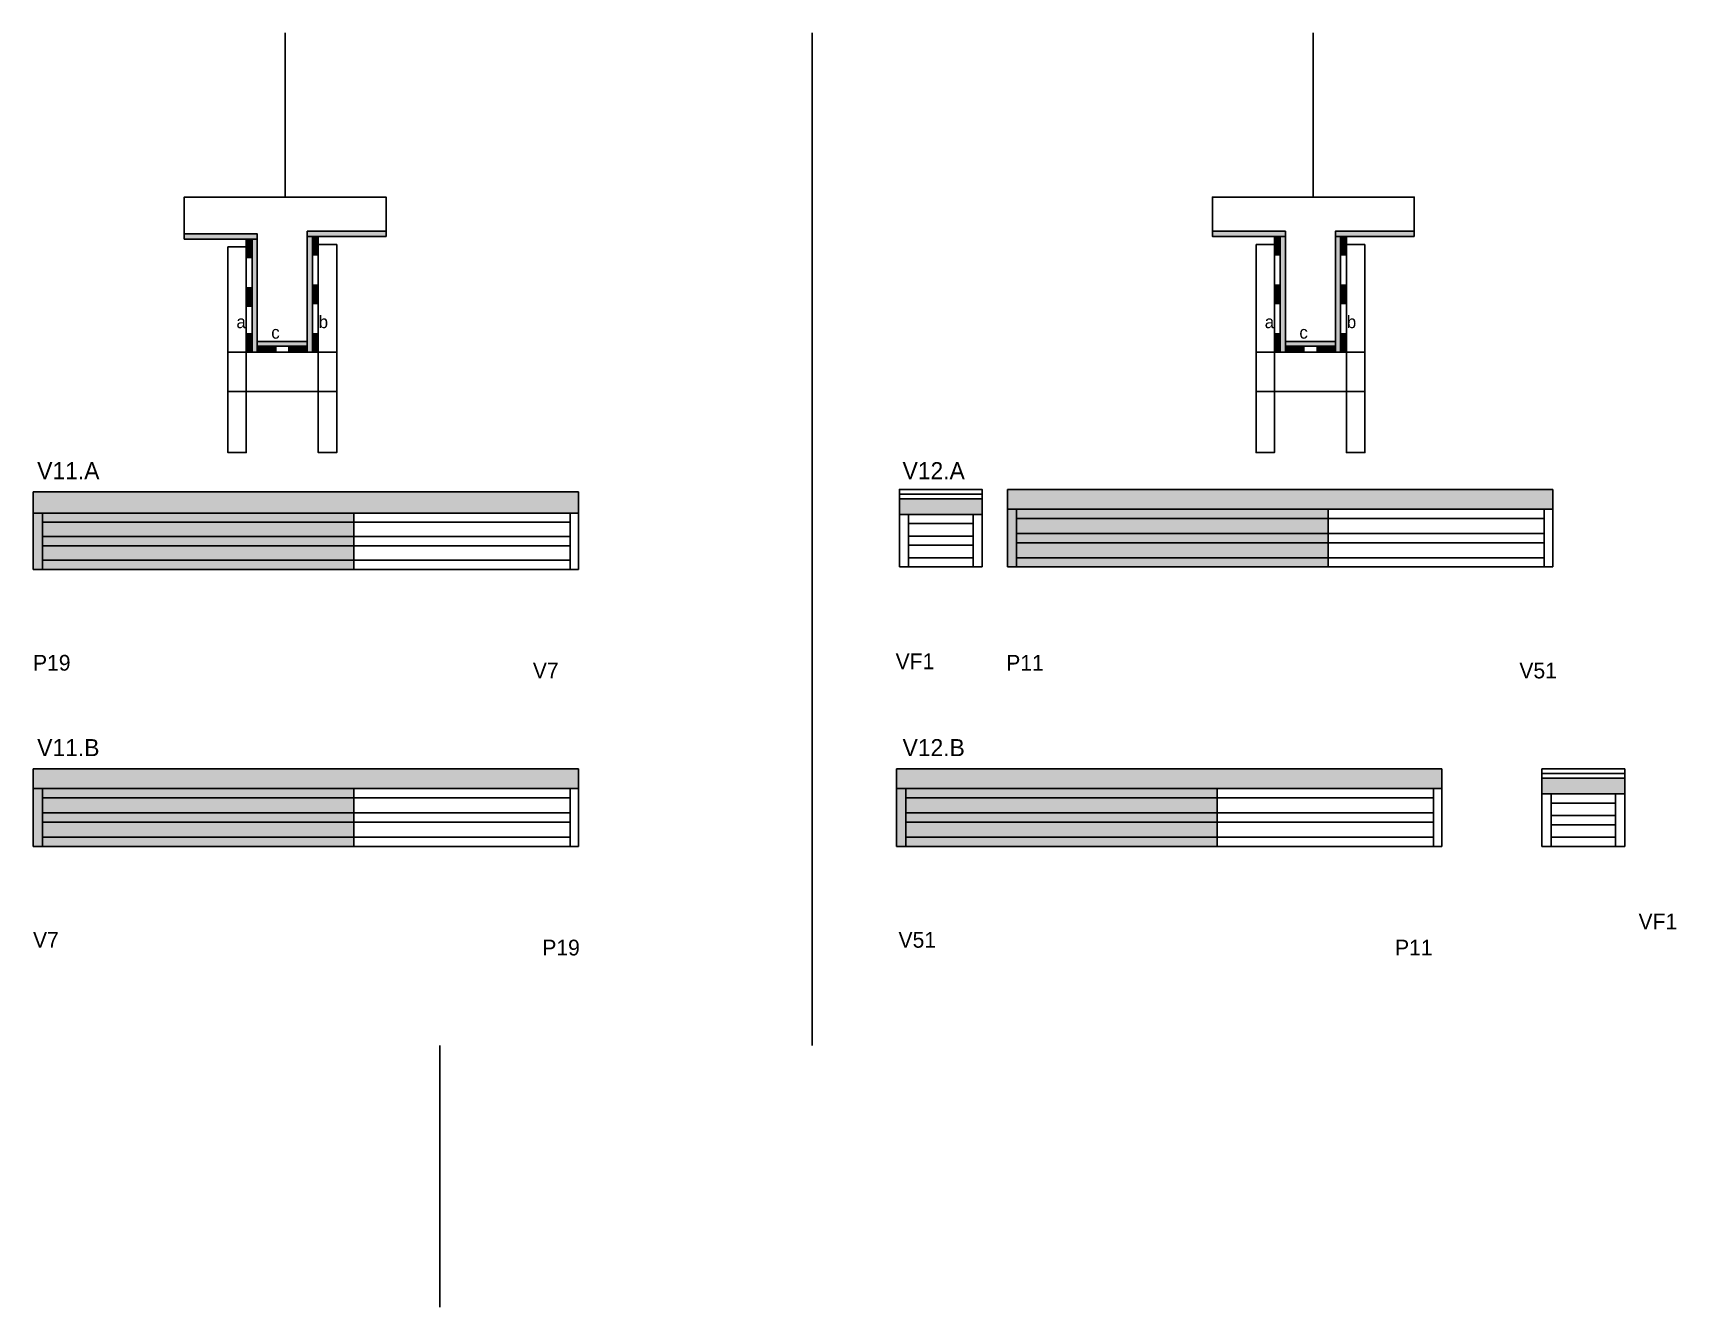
# Model space of a CAD drawing. Header units: metres. Extents: x 3008 to 4258, y 2665 to 3635.
import ezdxf

# ---------------------------------------------------------------- set-up
doc = ezdxf.new("R2010")
doc.units = ezdxf.units.M
for name, color, linetype in [('5', 7, 'Continuous'), ('CONCRETO', 7, 'Continuous'), ('COTA', 7, 'Continuous'), ('detalhes', 7, 'Continuous'), ('Hachura', 7, 'Continuous'), ('Madeira', 7, 'Continuous'), ('Painéis', 7, 'Continuous'), ('REAPROVEITAMENTO', 7, 'Continuous'), ('SARR_2.2x7', 7, 'Continuous'), ('SARR_3.5x7', 7, 'Continuous'), ('Texto Seção', 7, 'Continuous')]:
    doc.layers.add(name, color=color, linetype=linetype)

msp = doc.modelspace()

# ---------------------------------------------------------------- hatches: boundary and pattern name
at = {"layer": 'COTA'}
h = msp.add_hatch(color=7, dxfattribs=at)
h.dxf.hatch_style = 1
h.paths.add_polyline_path([(3423, 3285.3), (3007.8, 3285.3), (3007.8, 3285.3), (3008, 3269.3), (3008, 3269.3), (3423, 3269.3), (3423, 3269.3), (3423, 3285.3)])
h = msp.add_hatch(color=7, dxfattribs=at)
h.dxf.hatch_style = 1
h.paths.add_polyline_path([(3667.3, 3268.2), (3667.3, 3280.2), (3667.3, 3280.2), (3730.2, 3280.2), (3730.2, 3280.2), (3730.2, 3268.2), (3730.2, 3268.2), (3667.3, 3268.2)])
h = msp.add_hatch(color=7, dxfattribs=at)
h.dxf.hatch_style = 1
h.paths.add_polyline_path([(4164.4, 3287.2), (3749.3, 3287.2), (3749.3, 3287.2), (3749.6, 3272.2), (3749.6, 3272.2), (4164.7, 3272.2), (4164.7, 3272.2), (4164.4, 3287.2)])
h = msp.add_hatch(color=7, dxfattribs=at)
h.dxf.hatch_style = 1
h.paths.add_polyline_path([(3422.9, 3074.5), (3007.8, 3074.5), (3007.8, 3074.5), (3008, 3059.5), (3008, 3059.5), (3423.2, 3059.5), (3423.2, 3059.5), (3422.9, 3074.5)])
h = msp.add_hatch(color=7, dxfattribs=at)
h.dxf.hatch_style = 1
h.paths.add_polyline_path([(4080, 3074.5), (3664.9, 3074.5), (3664.9, 3074.5), (3665.1, 3059.5), (3665.1, 3059.5), (4080.2, 3059.5), (4080.2, 3059.5), (4080, 3074.5)])
h = msp.add_hatch(color=7, dxfattribs=at)
h.dxf.hatch_style = 1
h.paths.add_polyline_path([(4219.3, 3055.5), (4219.3, 3067.5), (4219.3, 3067.5), (4156.3, 3067.5), (4156.3, 3067.5), (4156.3, 3055.5), (4156.3, 3055.5), (4219.3, 3055.5)])
at = {"layer": 'Hachura'}
h = msp.add_hatch(color=7, dxfattribs=at)
h.dxf.hatch_style = 1
h.paths.add_polyline_path([(3178.6, 3477.8), (3178.6, 3481.8), (3178.6, 3481.8), (3123, 3481.8), (3123, 3481.8), (3123, 3477.8), (3123, 3477.8), (3178.6, 3477.8)])
h = msp.add_hatch(color=7, dxfattribs=at)
h.dxf.hatch_style = 1
h.paths.add_polyline_path([(3170.2, 3463.8), (3174.6, 3463.8), (3174.6, 3463.8), (3174.6, 3477.8), (3174.6, 3477.8), (3170.2, 3477.8), (3170.2, 3477.8), (3170.2, 3463.8)])
h = msp.add_hatch(color=7, dxfattribs=at)
h.dxf.hatch_style = 1
h.paths.add_polyline_path([(3174.6, 3479.8), (3178.6, 3479.8), (3178.6, 3479.8), (3178.6, 3391.8), (3178.6, 3391.8), (3174.6, 3391.8), (3174.6, 3391.8), (3174.6, 3479.8)])
h = msp.add_hatch(color=7, dxfattribs=at)
h.dxf.hatch_style = 1
h.paths.add_polyline_path([(3276.6, 3479.8), (3276.6, 3483.8), (3276.6, 3483.8), (3216.6, 3483.8), (3216.6, 3483.8), (3216.6, 3479.8), (3216.6, 3479.8), (3276.6, 3479.8)])
h = msp.add_hatch(color=7, dxfattribs=at)
h.dxf.hatch_style = 1
h.paths.add_polyline_path([(3220.6, 3481.8), (3216.6, 3481.8), (3216.6, 3481.8), (3216.6, 3391.8), (3216.6, 3391.8), (3220.6, 3391.8), (3220.6, 3391.8), (3220.6, 3481.8)])
h = msp.add_hatch(color=7, dxfattribs=at)
h.dxf.hatch_style = 1
h.paths.add_polyline_path([(3225, 3465.8), (3220.6, 3465.8), (3220.6, 3465.8), (3220.6, 3479.8), (3220.6, 3479.8), (3225, 3479.8), (3225, 3479.8), (3225, 3465.8)])
h = msp.add_hatch(color=7, dxfattribs=at)
h.dxf.hatch_style = 1
h.paths.add_polyline_path([(3961.1, 3479.8), (3961.1, 3483.8), (3961.1, 3483.8), (3905.5, 3483.8), (3905.5, 3483.8), (3905.5, 3479.8), (3905.5, 3479.8), (3961.1, 3479.8)])
h = msp.add_hatch(color=7, dxfattribs=at)
h.dxf.hatch_style = 1
h.paths.add_polyline_path([(3952.7, 3465.8), (3957.1, 3465.8), (3957.1, 3465.8), (3957.1, 3479.8), (3957.1, 3479.8), (3952.7, 3479.8), (3952.7, 3479.8), (3952.7, 3465.8)])
h = msp.add_hatch(color=7, dxfattribs=at)
h.dxf.hatch_style = 1
h.paths.add_polyline_path([(3957.1, 3479.8), (3961.1, 3479.8), (3961.1, 3479.8), (3961.1, 3391.8), (3961.1, 3391.8), (3957.1, 3391.8), (3957.1, 3391.8), (3957.1, 3479.8)])
h = msp.add_hatch(color=7, dxfattribs=at)
h.dxf.hatch_style = 1
h.paths.add_polyline_path([(4059.1, 3479.8), (4059.1, 3483.8), (4059.1, 3483.8), (3999.1, 3483.8), (3999.1, 3483.8), (3999.1, 3479.8), (3999.1, 3479.8), (4059.1, 3479.8)])
h = msp.add_hatch(color=7, dxfattribs=at)
h.dxf.hatch_style = 1
h.paths.add_polyline_path([(4003.1, 3481.8), (3999.1, 3481.8), (3999.1, 3481.8), (3999.1, 3391.8), (3999.1, 3391.8), (4003.1, 3391.8), (4003.1, 3391.8), (4003.1, 3481.8)])
h = msp.add_hatch(color=7, dxfattribs=at)
h.dxf.hatch_style = 1
h.paths.add_polyline_path([(4007.5, 3465.8), (4003.1, 3465.8), (4003.1, 3465.8), (4003.1, 3479.8), (4003.1, 3479.8), (4007.5, 3479.8), (4007.5, 3479.8), (4007.5, 3465.8)])
h = msp.add_hatch(color=7, dxfattribs=at)
h.dxf.hatch_style = 1
h.paths.add_polyline_path([(3170.2, 3426.8), (3174.6, 3426.8), (3174.6, 3426.8), (3174.6, 3440.8), (3174.6, 3440.8), (3170.2, 3440.8), (3170.2, 3440.8), (3170.2, 3426.8)])
h = msp.add_hatch(color=7, dxfattribs=at)
h.dxf.hatch_style = 1
h.paths.add_polyline_path([(3225, 3428.8), (3220.6, 3428.8), (3220.6, 3428.8), (3220.6, 3442.8), (3220.6, 3442.8), (3225, 3442.8), (3225, 3442.8), (3225, 3428.8)])
h = msp.add_hatch(color=7, dxfattribs=at)
h.dxf.hatch_style = 1
h.paths.add_polyline_path([(3952.7, 3428.8), (3957.1, 3428.8), (3957.1, 3428.8), (3957.1, 3442.8), (3957.1, 3442.8), (3952.7, 3442.8), (3952.7, 3442.8), (3952.7, 3428.8)])
h = msp.add_hatch(color=7, dxfattribs=at)
h.dxf.hatch_style = 1
h.paths.add_polyline_path([(4007.5, 3428.8), (4003.1, 3428.8), (4003.1, 3428.8), (4003.1, 3442.8), (4003.1, 3442.8), (4007.5, 3442.8), (4007.5, 3442.8), (4007.5, 3428.8)])
h = msp.add_hatch(color=7, dxfattribs=at)
h.dxf.hatch_style = 1
h.paths.add_polyline_path([(3170.2, 3391.8), (3174.6, 3391.8), (3174.6, 3391.8), (3174.6, 3405.8), (3174.6, 3405.8), (3170.2, 3405.8), (3170.2, 3405.8), (3170.2, 3391.8)])
h = msp.add_hatch(color=7, dxfattribs=at)
h.dxf.hatch_style = 1
h.paths.add_polyline_path([(3225, 3391.8), (3220.6, 3391.8), (3220.6, 3391.8), (3220.6, 3405.8), (3220.6, 3405.8), (3225, 3405.8), (3225, 3405.8), (3225, 3391.8)])
h = msp.add_hatch(color=7, dxfattribs=at)
h.dxf.hatch_style = 1
h.paths.add_polyline_path([(3952.7, 3391.8), (3957.1, 3391.8), (3957.1, 3391.8), (3957.1, 3405.8), (3957.1, 3405.8), (3952.7, 3405.8), (3952.7, 3405.8), (3952.7, 3391.8)])
h = msp.add_hatch(color=7, dxfattribs=at)
h.dxf.hatch_style = 1
h.paths.add_polyline_path([(4007.5, 3391.8), (4003.1, 3391.8), (4003.1, 3391.8), (4003.1, 3405.8), (4003.1, 3405.8), (4007.5, 3405.8), (4007.5, 3405.8), (4007.5, 3391.8)])
h = msp.add_hatch(color=7, dxfattribs=at)
h.dxf.hatch_style = 1
h.paths.add_polyline_path([(3216.6, 3396.2), (3216.6, 3399.8), (3216.6, 3399.8), (3178.6, 3399.8), (3178.6, 3399.8), (3178.6, 3396.2), (3178.6, 3396.2), (3216.6, 3396.2)])
h = msp.add_hatch(color=7, dxfattribs=at)
h.dxf.hatch_style = 1
h.paths.add_polyline_path([(3178.6, 3391.8), (3178.6, 3396.2), (3178.6, 3396.2), (3192.6, 3396.2), (3192.6, 3396.2), (3192.6, 3391.8), (3192.6, 3391.8), (3178.6, 3391.8)])
h = msp.add_hatch(color=7, dxfattribs=at)
h.dxf.hatch_style = 1
h.paths.add_polyline_path([(3216.6, 3391.8), (3216.6, 3396.2), (3216.6, 3396.2), (3202.6, 3396.2), (3202.6, 3396.2), (3202.6, 3391.8), (3202.6, 3391.8), (3216.6, 3391.8)])
h = msp.add_hatch(color=7, dxfattribs=at)
h.dxf.hatch_style = 1
h.paths.add_polyline_path([(3999.1, 3396.2), (3999.1, 3399.8), (3999.1, 3399.8), (3961.1, 3399.8), (3961.1, 3399.8), (3961.1, 3396.2), (3961.1, 3396.2), (3999.1, 3396.2)])
h = msp.add_hatch(color=7, dxfattribs=at)
h.dxf.hatch_style = 1
h.paths.add_polyline_path([(3961.1, 3391.8), (3961.1, 3396.2), (3961.1, 3396.2), (3975.1, 3396.2), (3975.1, 3396.2), (3975.1, 3391.8), (3975.1, 3391.8), (3961.1, 3391.8)])
h = msp.add_hatch(color=7, dxfattribs=at)
h.dxf.hatch_style = 1
h.paths.add_polyline_path([(3999.1, 3391.8), (3999.1, 3396.2), (3999.1, 3396.2), (3985.1, 3396.2), (3985.1, 3396.2), (3985.1, 3391.8), (3985.1, 3391.8), (3999.1, 3391.8)])
at = {"layer": 'REAPROVEITAMENTO'}
h = msp.add_hatch(color=7, dxfattribs=at)
h.dxf.hatch_style = 1
h.paths.add_polyline_path([(3252, 3226.3), (3252, 3269.3), (3252, 3269.3), (3008, 3269.3), (3008, 3269.3), (3008, 3226.3), (3008, 3226.3), (3252, 3226.3)])
h = msp.add_hatch(color=7, dxfattribs=at)
h.dxf.hatch_style = 1
h.paths.add_polyline_path([(3993.6, 3228.2), (3993.6, 3272.2), (3993.6, 3272.2), (3749.6, 3272.2), (3749.6, 3272.2), (3749.6, 3228.2), (3749.6, 3228.2), (3993.6, 3228.2)])
h = msp.add_hatch(color=7, dxfattribs=at)
h.dxf.hatch_style = 1
h.paths.add_polyline_path([(3252, 3015.5), (3252, 3059.5), (3252, 3059.5), (3008, 3059.5), (3008, 3059.5), (3008, 3015.5), (3008, 3015.5), (3252, 3015.5)])
h = msp.add_hatch(color=7, dxfattribs=at)
h.dxf.hatch_style = 1
h.paths.add_polyline_path([(3909.1, 3015.5), (3909.1, 3059.5), (3909.1, 3059.5), (3665.1, 3059.5), (3665.1, 3059.5), (3665.1, 3015.5), (3665.1, 3015.5), (3909.1, 3015.5)])

# ---------------------------------------------------------------- linework, layer by layer
at = {"color": 7, "lineweight": 25}
msp.add_line((3317.4, 2664.8), (3317.4, 2864), dxfattribs=at)
at = {"layer": 'CONCRETO', "color": 7, "lineweight": 25}
for points in [[(3123, 3481.8), (3123, 3509.8), (3276.6, 3509.8), (3276.6, 3483.8), (3216.6, 3483.8), (3216.6, 3399.8), (3178.6, 3399.8), (3178.6, 3481.8)], [(3905.5, 3483.8), (3905.5, 3509.8), (4059.1, 3509.8), (4059.1, 3483.8), (3999.1, 3483.8), (3999.1, 3399.8), (3961.1, 3399.8), (3961.1, 3483.8)]]:
    msp.add_lwpolyline(points, close=True, dxfattribs=at)
at = {"layer": 'COTA', "color": 7, "lineweight": 25}
for p, q in [((3601, 3634.8), (3601, 2864)), ((3008, 3269.3), (3008, 3285.3)), ((3423, 3285.3), (3008, 3285.3)), ((3423, 3285.3), (3423, 3269.3)), ((3667.3, 3280.2), (3667.3, 3268.2)), ((3730.2, 3268.2), (3730.2, 3280.2)), ((3749.6, 3272.2), (3749.6, 3287.2)), ((4164.6, 3287.2), (3749.6, 3287.2)), ((4164.6, 3287.2), (4164.6, 3272.2)), ((3008, 3059.5), (3008, 3074.5)), ((3423, 3074.5), (3008, 3074.5)), ((3423, 3074.5), (3423, 3059.5)), ((3665.1, 3059.5), (3665.1, 3074.5)), ((4080.1, 3074.5), (3665.1, 3074.5)), ((4080.1, 3074.5), (4080.1, 3059.5)), ((4156.3, 3055.5), (4156.3, 3067.5)), ((4219.3, 3067.5), (4219.3, 3055.5))]:
    msp.add_line(p, q, dxfattribs=at)
at = {"layer": 'Defpoints', "color": 7, "lineweight": 25}
for p, q in [((3199.8, 3509.8), (3199.8, 3634.8)), ((3982.3, 3509.8), (3982.3, 3634.8))]:
    msp.add_line(p, q, dxfattribs=at)
at = {"layer": 'Madeira', "color": 7, "lineweight": 25}
for points in [[(3170.2, 3463.8), (3174.6, 3463.8), (3174.6, 3477.8), (3170.2, 3477.8)], [(3225, 3465.8), (3220.6, 3465.8), (3220.6, 3479.8), (3225, 3479.8)], [(3952.7, 3465.8), (3957.1, 3465.8), (3957.1, 3479.8), (3952.7, 3479.8)], [(4007.5, 3465.8), (4003.1, 3465.8), (4003.1, 3479.8), (4007.5, 3479.8)], [(3170.2, 3426.8), (3174.6, 3426.8), (3174.6, 3440.8), (3170.2, 3440.8)], [(3225, 3428.8), (3220.6, 3428.8), (3220.6, 3442.8), (3225, 3442.8)], [(3952.7, 3428.8), (3957.1, 3428.8), (3957.1, 3442.8), (3952.7, 3442.8)], [(4007.5, 3428.8), (4003.1, 3428.8), (4003.1, 3442.8), (4007.5, 3442.8)], [(3170.2, 3391.8), (3174.6, 3391.8), (3174.6, 3405.8), (3170.2, 3405.8)], [(3225, 3391.8), (3220.6, 3391.8), (3220.6, 3405.8), (3225, 3405.8)], [(3952.7, 3391.8), (3957.1, 3391.8), (3957.1, 3405.8), (3952.7, 3405.8)], [(4007.5, 3391.8), (4003.1, 3391.8), (4003.1, 3405.8), (4007.5, 3405.8)], [(3178.6, 3391.8), (3178.6, 3396.2), (3192.6, 3396.2), (3192.6, 3391.8)], [(3216.6, 3391.8), (3216.6, 3396.2), (3202.6, 3396.2), (3202.6, 3391.8)], [(3961.1, 3391.8), (3961.1, 3396.2), (3975.1, 3396.2), (3975.1, 3391.8)], [(3999.1, 3391.8), (3999.1, 3396.2), (3985.1, 3396.2), (3985.1, 3391.8)]]:
    msp.add_lwpolyline(points, close=True, dxfattribs=at)
at = {"layer": 'Painéis', "color": 7, "lineweight": 25}
for p, q in [((3008, 3269.3), (3423, 3269.3)), ((3008, 3226.3), (3008, 3269.3)), ((3252, 3226.3), (3252, 3269.3)), ((3423, 3226.3), (3423, 3269.3)), ((3730.2, 3268.2), (3667.3, 3268.2)), ((3667.3, 3228.2), (3667.3, 3268.2)), ((3730.2, 3228.2), (3730.2, 3268.2)), ((3749.6, 3272.2), (4164.6, 3272.2)), ((3749.6, 3228.2), (3749.6, 3272.2)), ((3993.6, 3228.2), (3993.6, 3272.2)), ((4164.6, 3228.2), (4164.6, 3272.2)), ((3730.2, 3228.2), (3667.3, 3228.2)), ((3749.6, 3228.2), (4164.6, 3228.2)), ((3008, 3226.3), (3423, 3226.3)), ((3008, 3059.5), (3423, 3059.5)), ((3008, 3015.5), (3008, 3059.5)), ((3252, 3015.5), (3252, 3059.5)), ((3423, 3015.5), (3423, 3059.5)), ((3665.1, 3059.5), (4080.1, 3059.5)), ((3665.1, 3015.5), (3665.1, 3059.5)), ((3909.1, 3015.5), (3909.1, 3059.5)), ((4080.1, 3015.5), (4080.1, 3059.5)), ((4156.3, 3055.5), (4219.3, 3055.5)), ((4156.3, 3015.5), (4156.3, 3055.5)), ((4219.3, 3015.5), (4219.3, 3055.5)), ((3008, 3015.5), (3423, 3015.5)), ((3665.1, 3015.5), (4080.1, 3015.5)), ((4156.3, 3015.5), (4219.3, 3015.5))]:
    msp.add_line(p, q, dxfattribs=at)
for points in [[(3178.6, 3477.8), (3178.6, 3481.8), (3123, 3481.8), (3123, 3477.8)], [(3174.6, 3477.8), (3178.6, 3477.8), (3178.6, 3391.8), (3174.6, 3391.8)], [(3276.6, 3479.8), (3276.6, 3483.8), (3216.6, 3483.8), (3216.6, 3479.8)], [(3220.6, 3479.8), (3216.6, 3479.8), (3216.6, 3391.8), (3220.6, 3391.8)], [(3961.1, 3479.8), (3961.1, 3483.8), (3905.5, 3483.8), (3905.5, 3479.8)], [(3957.1, 3479.8), (3961.1, 3479.8), (3961.1, 3391.8), (3957.1, 3391.8)], [(4059.1, 3479.8), (4059.1, 3483.8), (3999.1, 3483.8), (3999.1, 3479.8)], [(4003.1, 3479.8), (3999.1, 3479.8), (3999.1, 3391.8), (4003.1, 3391.8)], [(3216.6, 3396.2), (3216.6, 3399.8), (3178.6, 3399.8), (3178.6, 3396.2)], [(3999.1, 3396.2), (3999.1, 3399.8), (3961.1, 3399.8), (3961.1, 3396.2)], [(3730.2, 3280.2), (3667.3, 3280.2), (3667.3, 3287.2), (3730.2, 3287.2)], [(4156.3, 3067.5), (4219.3, 3067.5), (4219.3, 3074.5), (4156.3, 3074.5)]]:
    msp.add_lwpolyline(points, close=True, dxfattribs=at)
at = {"layer": 'SARR_2.2x7', "color": 7, "lineweight": 25}
for p, q in [((3730.2, 3283.7), (3667.3, 3283.7)), ((3015, 3226.3), (3015, 3269.3)), ((3416.6, 3226.3), (3416.6, 3269.3)), ((3674.2, 3228.2), (3674.2, 3268.2)), ((3723.3, 3228.2), (3723.3, 3268.2)), ((3756.5, 3228.2), (3756.5, 3272.2)), ((3756.5, 3265.2), (3993.6, 3265.2)), ((3993.6, 3265.2), (4158.1, 3265.2)), ((4158.1, 3228.2), (4158.1, 3272.2)), ((3015, 3262.3), (3252, 3262.3)), ((3252, 3262.3), (3416.6, 3262.3)), ((3723.3, 3261.2), (3674.2, 3261.2)), ((3674.2, 3251.7), (3723.3, 3251.7)), ((3756.5, 3253.7), (3993.6, 3253.7)), ((3993.6, 3253.7), (4158.1, 3253.7)), ((3015, 3251.3), (3252, 3251.3)), ((3015, 3244.3), (3252, 3244.3)), ((3252, 3251.3), (3416.6, 3251.3)), ((3252, 3244.3), (3416.6, 3244.3)), ((3674.2, 3244.7), (3723.3, 3244.7)), ((3756.5, 3246.7), (3993.6, 3246.7)), ((3993.6, 3246.7), (4158.1, 3246.7)), ((3015, 3233.3), (3252, 3233.3)), ((3252, 3233.3), (3416.6, 3233.3)), ((3723.3, 3235.2), (3674.2, 3235.2)), ((3756.5, 3235.2), (3993.6, 3235.2)), ((3993.6, 3235.2), (4158.1, 3235.2)), ((4156.3, 3071), (4219.3, 3071)), ((3015, 3015.5), (3015, 3059.5)), ((3015, 3052.5), (3252, 3052.5)), ((3252, 3052.5), (3416.6, 3052.5)), ((3416.6, 3015.5), (3416.6, 3059.5)), ((3672.1, 3015.5), (3672.1, 3059.5)), ((3672.1, 3052.5), (3909.1, 3052.5)), ((3909.1, 3052.5), (4073.7, 3052.5)), ((4073.7, 3015.5), (4073.7, 3059.5)), ((4163.3, 3015.5), (4163.3, 3055.5)), ((4212.3, 3015.5), (4212.3, 3055.5)), ((3015, 3041), (3252, 3041)), ((3252, 3041), (3416.6, 3041)), ((3672.1, 3041), (3909.1, 3041)), ((3909.1, 3041), (4073.7, 3041)), ((4212.3, 3048.5), (4163.3, 3048.5)), ((3015, 3034), (3252, 3034)), ((3252, 3034), (3416.6, 3034)), ((3672.1, 3034), (3909.1, 3034)), ((3909.1, 3034), (4073.7, 3034)), ((4163.3, 3039), (4212.3, 3039)), ((4163.3, 3032), (4212.3, 3032)), ((3015, 3022.5), (3252, 3022.5)), ((3252, 3022.5), (3416.6, 3022.5)), ((3672.1, 3022.5), (3909.1, 3022.5)), ((3909.1, 3022.5), (4073.7, 3022.5)), ((4212.3, 3022.5), (4163.3, 3022.5))]:
    msp.add_line(p, q, dxfattribs=at)
at = {"layer": 'SARR_3.5x7', "color": 7, "lineweight": 25}
for points in [[(3156.2, 3471.8), (3170.2, 3471.8), (3170.2, 3315.3), (3156.2, 3315.3)], [(3239, 3473.8), (3225, 3473.8), (3225, 3315.3), (3239, 3315.3)], [(3938.7, 3473.8), (3952.7, 3473.8), (3952.7, 3315.3), (3938.7, 3315.3)], [(4021.5, 3473.8), (4007.5, 3473.8), (4007.5, 3315.3), (4021.5, 3315.3)], [(3156.2, 3391.8), (3239, 3391.8), (3239, 3361.7), (3156.2, 3361.7)], [(3938.7, 3391.8), (4021.5, 3391.8), (4021.5, 3361.7), (3938.7, 3361.7)]]:
    msp.add_lwpolyline(points, close=True, dxfattribs=at)

# ---------------------------------------------------------------- texts
at = {"layer": '5', "color": 7, "lineweight": 25}
for s, p in [('P19', (3007.9, 3149.3)), ('V7', (3388.3, 3143.4)), ('VF1', (3664.4, 3150.4)), ('P11', (3748.6, 3149.3)), ('V51', (4139.1, 3143.4)), ('VF1', (4229.8, 2952.4)), ('V7', (3007.9, 2938.4)), ('P19', (3395.5, 2932.5)), ('V51', (3666.6, 2938.4)), ('P11', (4044.5, 2932.5))]:
    msp.add_text(s, height=12, dxfattribs=at).set_placement(p)
at = {"layer": 'detalhes', "color": 7, "lineweight": 25}
for s, p in [('a', (3162.7, 3410)), ('b', (3225.3, 3410)), ('a', (3945.3, 3410)), ('b', (4007.8, 3410)), ('c', (3189.2, 3402)), ('c', (3971.7, 3402))]:
    msp.add_text(s, height=9.6, dxfattribs=at).set_placement(p)
at = {"layer": 'Texto Seção', "color": 7, "lineweight": 25}
for s, p in [('V11.A', (3011.1, 3295)), ('V12.A', (3669.7, 3295)), ('V11.B', (3011.1, 3084.2)), ('V12.B', (3669.7, 3084.2))]:
    msp.add_text(s, height=13, dxfattribs=at).set_placement(p)

doc.saveas('drawing.dxf')
